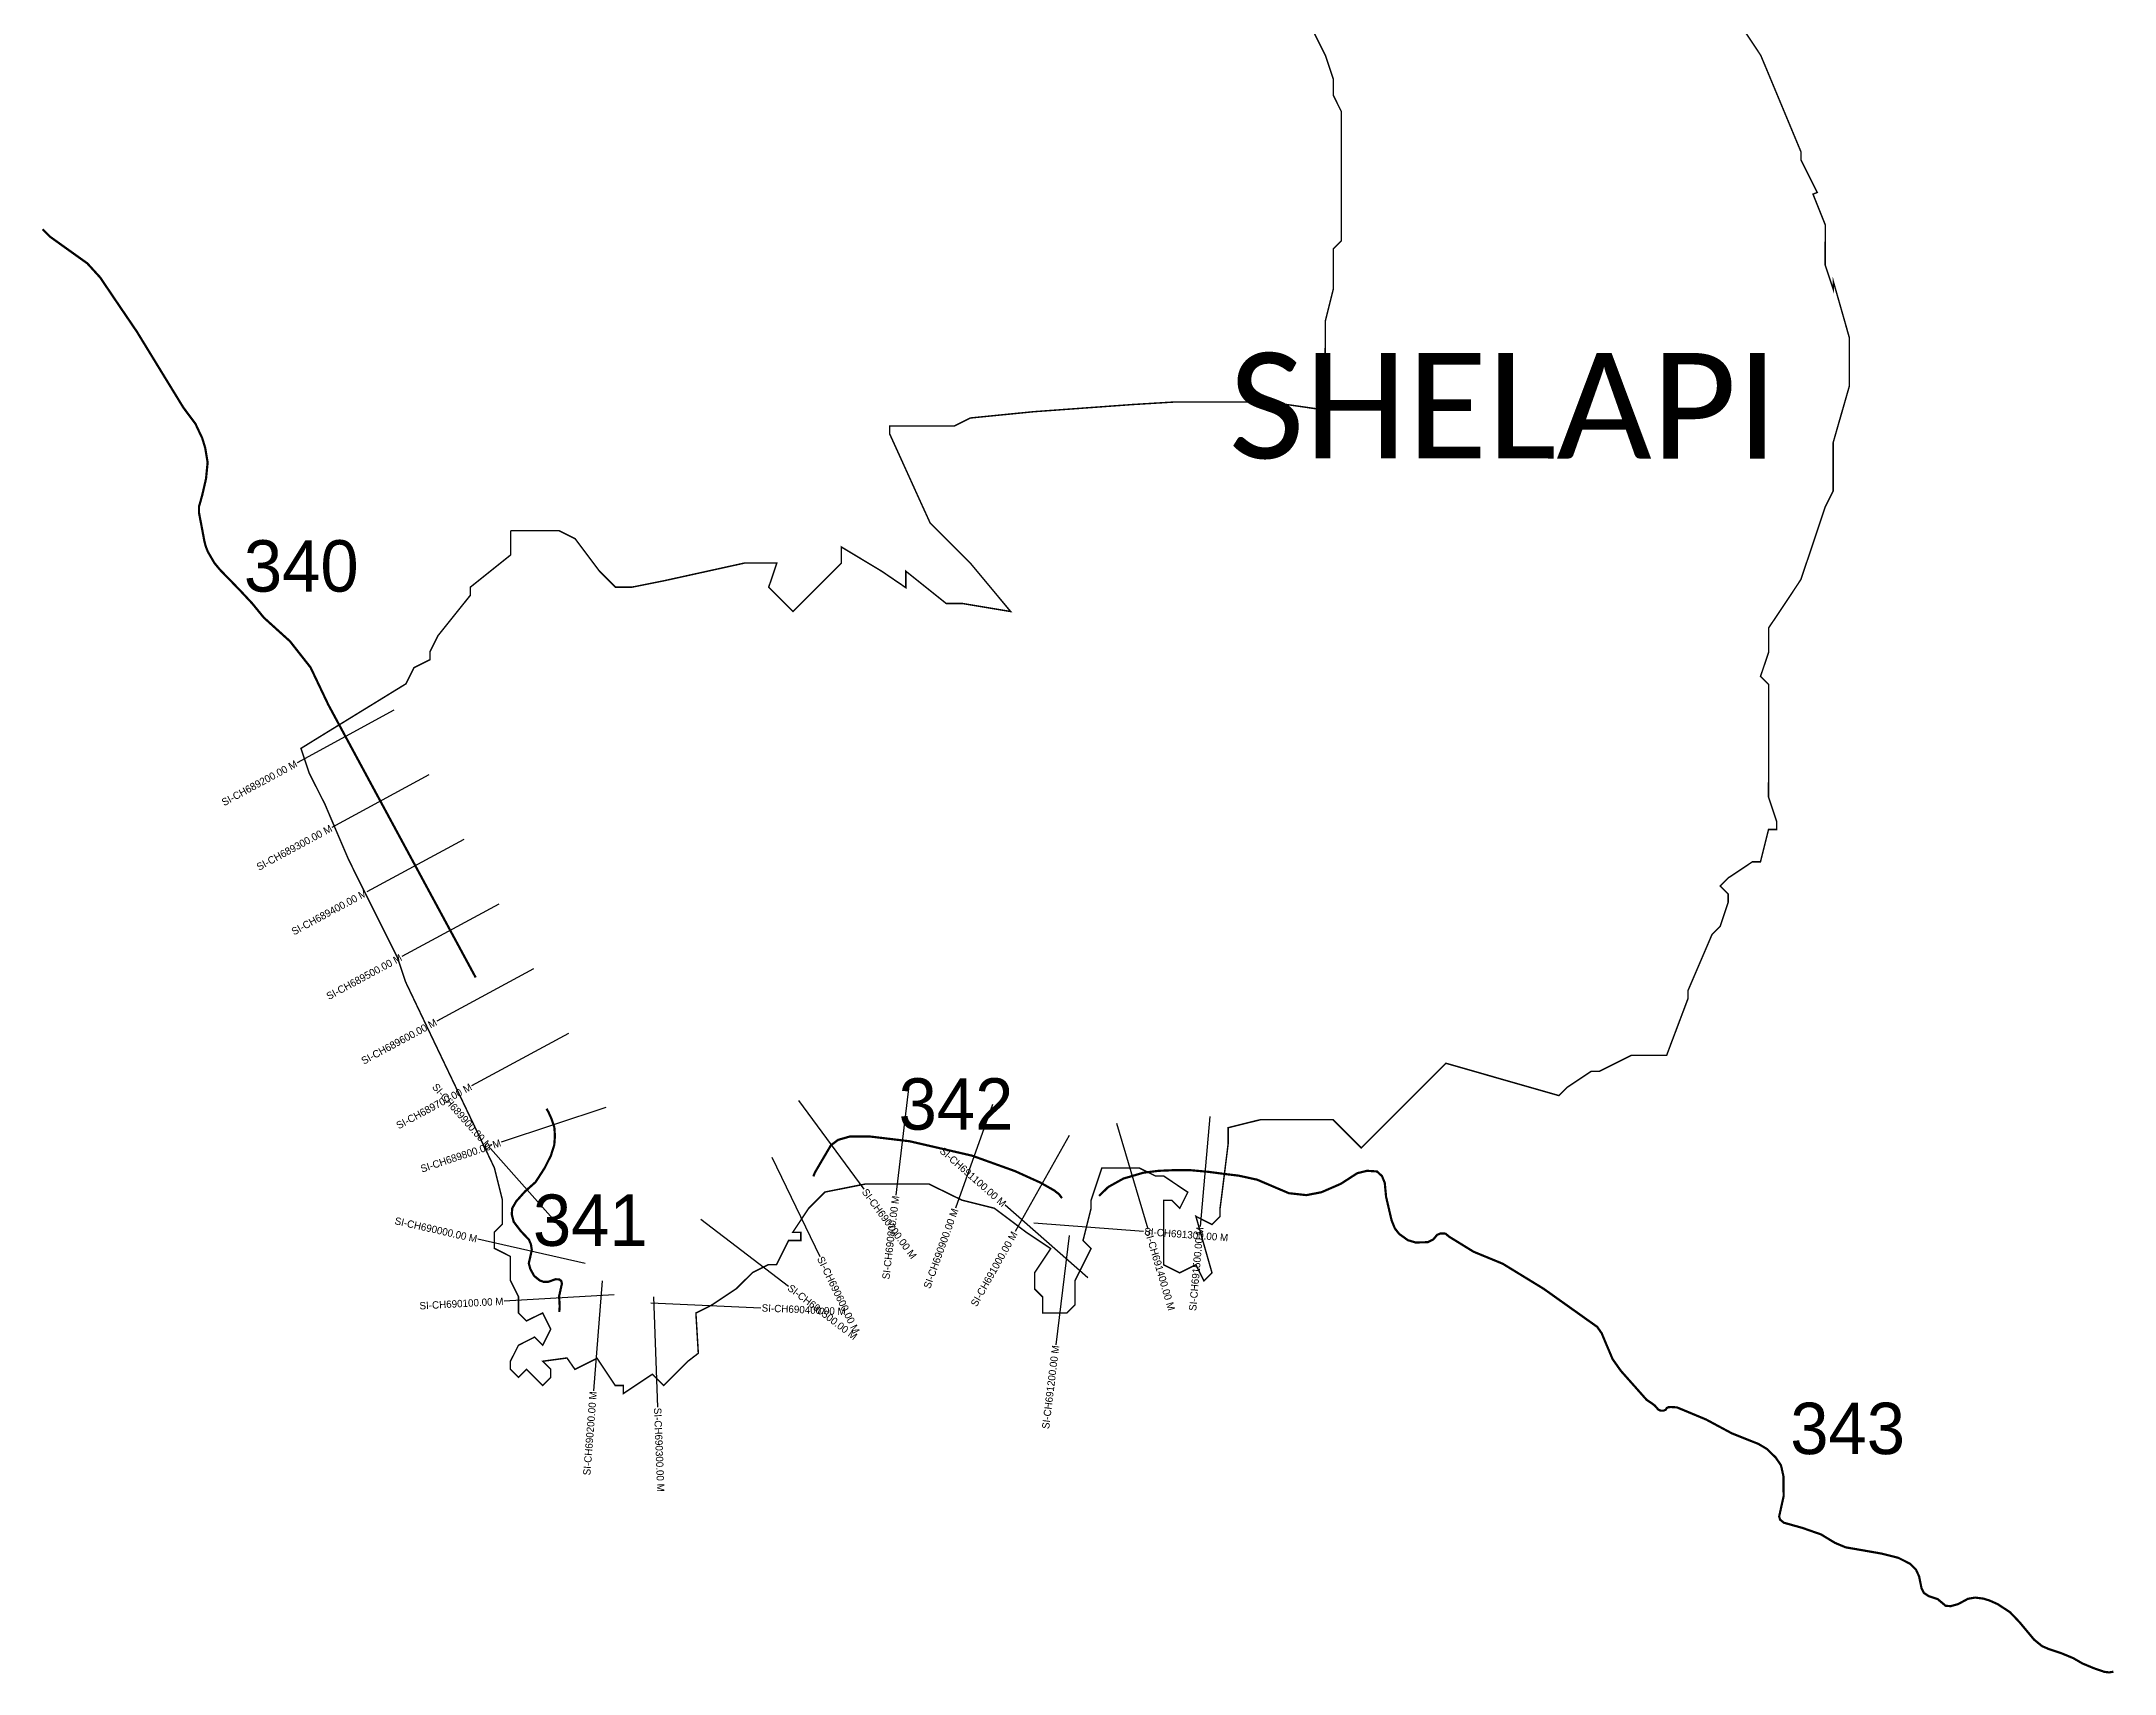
# Model space of a CAD drawing. Header units: metres. Extents: x 339894 to 343366, y 1762131 to 1766575.
# Drawn here: x 339894 to 342716, y 1762131 to 1764353 of the extents above; entities that cross this region are included whole.
import ezdxf
from ezdxf.enums import TextEntityAlignment as Align

# ---------------------------------------------------------------- set-up
doc = ezdxf.new("R2010")
doc.units = ezdxf.units.M
for name, color, linetype in [('CS', 134, 'Continuous'), ('CSMark', 6, 'Continuous'), ('NATURALLY PROTECTED', 3, 'Continuous'), ('VILLAGE NAME', 250, 'Continuous')]:
    doc.layers.add(name, color=color, linetype=linetype)

msp = doc.modelspace()

# ---------------------------------------------------------------- linework, layer by layer
at = {"color": 6, "const_width": 2}
for points in [[(340532.4, 1763687.2), (340598.3, 1763687.2), (340620.2, 1763676.2), (340648, 1763639.1), (340653.1, 1763632.3), (340675.1, 1763610.3), (340697, 1763610.3), (340741.2, 1763619.1), (340850.7, 1763643.2), (340894.7, 1763643.2), (340883.6, 1763610.3), (340916.6, 1763577.3), (340982.5, 1763643.2), (340982.5, 1763665.1), (341037.4, 1763632.1), (341070.3, 1763609.7), (341070.3, 1763632.1), (341125.2, 1763588.2), (341147.1, 1763588.2), (341213, 1763577.2), (341158.1, 1763643.1), (341103.3, 1763698), (341089.7, 1763727.8), (341063.5, 1763785.6), (341048.4, 1763818.8), (341048.4, 1763829.8), (341092.3, 1763829.7), (341136.2, 1763829.7), (341158.2, 1763840.7), (341243.7, 1763849.2), (341378.9, 1763859), (341436.6, 1763862.5), (341530.8, 1763862.5), (341564.4, 1763862.5), (341641.2, 1763851.5), (341641.3, 1763972.3), (341652.3, 1764016.2), (341652.3, 1764071.1), (341663.3, 1764082), (341663.3, 1764257.7), (341652.4, 1764279.6), (341652.4, 1764301.6), (341641.4, 1764334.5), (341575.6, 1764466.3)], [(342212.3, 1764367.3), (342234.2, 1764334.3), (342247.5, 1764302.5), (342289.1, 1764202.6), (342289.1, 1764191.6), (342308, 1764153.7), (342311, 1764147.7), (342305.3, 1764145.4), (342310.8, 1764131.6), (342322, 1764103.7), (342321.9, 1764048.8), (342332.9, 1764015.9), (342332.9, 1764026.9), (342354.8, 1763950), (342354.8, 1763884.2), (342332.8, 1763807.3), (342332.8, 1763741.5), (342321.8, 1763719.5), (342299.8, 1763653.5), (342288.8, 1763620.7), (342257, 1763572.9), (342244.9, 1763554.9), (342244.9, 1763521.9), (342233.9, 1763489), (342244.9, 1763478), (342244.8, 1763324.3), (342255.8, 1763291.4), (342255.8, 1763280.4), (342244.8, 1763280.4), (342233.8, 1763236.5), (342222.8, 1763236.5), (342192.7, 1763216.4), (342189.9, 1763214.6), (342178.9, 1763203.6), (342189.9, 1763192.6), (342189.9, 1763181.6), (342185.1, 1763167.3), (342178.9, 1763148.7), (342172.1, 1763141.9), (342167.9, 1763137.7), (342135, 1763060.9), (342135, 1763049.9), (342112.9, 1762991.3), (342106.1, 1762973.1), (342058.1, 1762973.1), (342014.2, 1762951.1), (342003.2, 1762951.1), (341970.3, 1762929.2), (341959.3, 1762918.2), (341901.7, 1762934.7), (341805.6, 1762962.2), (341690.3, 1762847), (341651.9, 1762885.4), (341567, 1762885.4), (341553.1, 1762885.4), (341509.1, 1762874.5), (341509.1, 1762852.5), (341502, 1762795.2), (341500, 1762779.3), (341498.1, 1762764.7), (341498.1, 1762753.7), (341487.2, 1762742.7), (341465.2, 1762753.8), (341487.1, 1762676.9), (341476.1, 1762665.9), (341465.1, 1762687.9), (341443.2, 1762676.9), (341421.2, 1762687.9), (341421.3, 1762775.7), (341432.3, 1762775.7), (341443.2, 1762764.7), (341454.2, 1762786.7), (341421.3, 1762808.7), (341410.3, 1762808.7), (341388.4, 1762819.6), (341337.1, 1762819.6), (341322.5, 1762775.8), (341322.5, 1762764.8), (341311.5, 1762720.9), (341322.5, 1762709.9), (341300.5, 1762666), (341300.5, 1762633.1), (341289.5, 1762622.1), (341256.6, 1762622.1), (341256.6, 1762644), (341245.6, 1762655), (341245.6, 1762677), (341267.6, 1762709.9), (341234.6, 1762731.9), (341190.8, 1762764.8), (341146.8, 1762775.8), (341101.8, 1762797.8), (341015.1, 1762797.8), (340960.2, 1762786.9), (340938.2, 1762764.9), (340916.3, 1762732), (340927.3, 1762732), (340927.3, 1762721), (340910.8, 1762721), (340894.3, 1762688.1), (340883.3, 1762688.1), (340862.9, 1762677.9), (340861.4, 1762677.1), (340841.5, 1762657.3), (340839.4, 1762655.2), (340815.5, 1762639.3), (340807.7, 1762634.1), (340804.8, 1762632.4), (340784.5, 1762622.2), (340787.8, 1762567.4), (340773.5, 1762556.4), (340740.6, 1762523.4), (340725.2, 1762538.8), (340689.6, 1762515.2), (340685.7, 1762512.5), (340685.7, 1762523.5), (340674.7, 1762523.5), (340663.6, 1762540.2), (340650, 1762560.6), (340619.8, 1762545.5), (340609, 1762561), (340575.9, 1762556.5), (340586.9, 1762545.5), (340586.9, 1762535), (340586.9, 1762534.5), (340577.7, 1762525.3), (340575.9, 1762523.5), (340553.9, 1762545.5), (340543, 1762534.5), (340532, 1762545.5), (340532, 1762556.5), (340540.9, 1762574.2), (340543, 1762578.4), (340564.9, 1762589.4), (340575.9, 1762578.4), (340582.6, 1762591.7), (340586.9, 1762600.4), (340586.3, 1762601.5), (340575.9, 1762622.3), (340553.9, 1762611.4), (340543, 1762622.3), (340543, 1762644.3), (340532, 1762666.3), (340532, 1762699.2), (340510.1, 1762710.2), (340510.1, 1762732.1), (340521.1, 1762743.1), (340521.1, 1762776.1), (340510.1, 1762820), (340485.4, 1762871.7), (340428.5, 1762990.7), (340389.5, 1763072.5), (340383.1, 1763091.5), (340378.5, 1763105.5), (340369.1, 1763124.2), (340323.6, 1763215.3), (340311.2, 1763240.6), (340296.2, 1763275.6), (340279.8, 1763314.1), (340265.3, 1763343), (340257.8, 1763358), (340251.1, 1763378.3), (340246.9, 1763390.9), (340267.4, 1763403.6), (340304.5, 1763426.4), (340375.6, 1763470.1), (340389.6, 1763478.7), (340400.6, 1763500.7), (340422.5, 1763511.6), (340422.6, 1763522.6), (340433.5, 1763544.5), (340477.5, 1763599.4), (340477.5, 1763610.4), (340517.5, 1763642.4), (340532.4, 1763654.3), (340532.4, 1763687.2), (340532.4, 1763687.2)]]:
    msp.add_lwpolyline(points, dxfattribs=at)
at = {"layer": 'CS'}
for p, q in [((340373.4, 1763442.7), (340241.5, 1763371.4)), ((340421, 1763354.7), (340289, 1763283.4)), ((340468.5, 1763266.8), (340336.5, 1763195.5)), ((340516, 1763178.8), (340384.1, 1763107.5)), ((340563.6, 1763090.8), (340431.6, 1763019.5)), ((340611.1, 1763002.8), (340479.1, 1762931.5)), ((340924.2, 1762911.3), (341013.2, 1762790.6)), ((341074.4, 1762931.7), (341056.6, 1762782.7)), ((340661.9, 1762902), (340519.6, 1762854.6)), ((341188.4, 1762906.1), (341137.7, 1762764.9)), ((341484.3, 1762889.6), (341470.9, 1762740.1)), ((341292.6, 1762863.7), (341219, 1762733)), ((341357.3, 1762880.7), (341399.7, 1762736.8)), ((340604.4, 1762734), (340504.9, 1762846.2)), ((340887.8, 1762834.3), (340953.2, 1762699.3)), ((340791.3, 1762749.8), (340910.5, 1762658.8)), ((341318.3, 1762670), (341205.6, 1762769)), ((341244.4, 1762744.8), (341394, 1762733.5)), ((340633.8, 1762689.6), (340487.5, 1762722.7)), ((341292.8, 1762727.9), (341274.5, 1762579.1)), ((340656.7, 1762666), (340644.9, 1762516.4)), ((340673.3, 1762646.8), (340523.5, 1762638.4)), ((340723.2, 1762636.1), (340873.1, 1762629.4)), ((340726.7, 1762644.1), (340732.4, 1762494.2))]:
    msp.add_line(p, q, dxfattribs=at)
at = {"layer": 'NATURALLY PROTECTED', "const_width": 3, "flags": 128}
for points in [[(339895.1, 1764097.6), (339904.8, 1764087.8), (339956, 1764051.2), (339973.4, 1764032.1), (339997.8, 1763996), (340023.6, 1763958), (340063, 1763893.6), (340086.8, 1763854.8), (340103.2, 1763832.8), (340112.5, 1763813.1), (340116.5, 1763799.8), (340119.8, 1763780.2), (340117.6, 1763758), (340112.6, 1763736.3), (340110.1, 1763727.2), (340108, 1763720), (340108, 1763711.8), (340111.6, 1763693.1), (340115.5, 1763672.3), (340117.4, 1763665.4), (340120.2, 1763658.4), (340124.4, 1763651.2), (340129, 1763643.3), (340136.6, 1763634.1), (340149.8, 1763620.5), (340154.9, 1763615.3), (340165.6, 1763604.2), (340180.6, 1763588.1), (340196.3, 1763568.9), (340231.9, 1763536.7), (340259.9, 1763501.1), (340284.1, 1763450.3), (340334, 1763357.9), (340390.1, 1763254.1), (340441.6, 1763158.8), (340484.7, 1763079)], [(340581.2, 1762900.4), (340583.9, 1762895.5), (340588, 1762886.4), (340591.8, 1762875.1), (340592.6, 1762863.3), (340591.7, 1762851), (340587.1, 1762836.5), (340578.6, 1762819.6), (340566.2, 1762800.4), (340551.8, 1762787.6), (340540, 1762774.4), (340534.5, 1762764.9), (340533.8, 1762756.5), (340536.5, 1762746.3), (340546.5, 1762733.3), (340557.1, 1762722.2), (340559.9, 1762715.8), (340561.1, 1762708), (340559.5, 1762700.8), (340557, 1762689.8), (340559.2, 1762681.9), (340564.4, 1762672.6), (340572, 1762666.5), (340577, 1762664.7), (340583, 1762664.5), (340588.4, 1762666.4), (340593.6, 1762668.2), (340598.5, 1762667.9), (340601.3, 1762665.8), (340602.1, 1762662.1), (340600.7, 1762655.8), (340598.3, 1762645), (340599.1, 1762631.2), (340598.5, 1762623.5)], [(340944.5, 1762808.2), (340946.3, 1762813.1), (340954.3, 1762826.8), (340962.1, 1762840), (340968.3, 1762850.6), (340978.1, 1762857.9), (340993.8, 1762862.4), (341020.6, 1762862.6), (341075.6, 1762856), (341160.5, 1762836.4), (341218.9, 1762815.4), (341253.3, 1762799.8), (341272.1, 1762789.2), (341278.8, 1762784), (341282.9, 1762778.6)], [(341333.3, 1762781.6), (341345.9, 1762793.8), (341366.4, 1762805.2), (341393.7, 1762813.2), (341414.4, 1762815.8), (341438.5, 1762816.8), (341458.3, 1762816.6), (341481.4, 1762814.5), (341507.6, 1762811.1), (341523.5, 1762809.2), (341548.6, 1762803.7), (341570.4, 1762794.4), (341591.8, 1762785.3), (341615.6, 1762782.7), (341636, 1762786.6), (341662.3, 1762798), (341685, 1762812.6), (341698.3, 1762815.8), (341711.7, 1762814.9), (341718.5, 1762808.7), (341722.3, 1762799.4), (341724.1, 1762780.5), (341728.8, 1762760.3), (341731.6, 1762748.4), (341736.1, 1762737.3), (341741.9, 1762729.9), (341753.7, 1762721.4), (341764.2, 1762718.2), (341780.7, 1762718.6), (341788.3, 1762722.3), (341793.6, 1762728.6), (341798.2, 1762730.5), (341804.9, 1762730.3), (341810.3, 1762725.9), (341843.3, 1762705.6), (341882.9, 1762689.3), (341938.6, 1762655.2), (342011.6, 1762603.3), (342017.6, 1762594.7), (342023.2, 1762581.3), (342032.5, 1762559.4), (342043.8, 1762543.4), (342063.9, 1762520.8), (342078.7, 1762504.1), (342085.9, 1762499.2), (342089.5, 1762496.6), (342091.7, 1762494.2), (342094.8, 1762490.6), (342097.4, 1762489.4), (342101.8, 1762489.2), (342104.8, 1762490.6), (342106.2, 1762492.8), (342108.5, 1762494.1), (342112.6, 1762494.2), (342120.1, 1762493.7), (342135.6, 1762487.3), (342159.8, 1762477.2), (342194.8, 1762458.4), (342213, 1762451.1), (342231, 1762444), (342242.4, 1762437.2), (342254.5, 1762425.5), (342261.7, 1762414.9), (342263.5, 1762407.1), (342265.2, 1762399.2), (342265.3, 1762372.6), (342261.6, 1762355.9), (342259.2, 1762345.1), (342260.6, 1762340.8), (342265.7, 1762336.7), (342291, 1762329.6), (342316.2, 1762320.8), (342335.2, 1762309.3), (342349.7, 1762303.2), (342376.8, 1762298.5), (342399.1, 1762294.6), (342421.5, 1762288.9), (342437.2, 1762281), (342445.5, 1762272.9), (342449.8, 1762263.5), (342453, 1762247.7), (342456.2, 1762241.1), (342463, 1762236.7), (342475, 1762232.7), (342480.7, 1762228), (342485.9, 1762223.6), (342492.7, 1762223.1), (342502.9, 1762225.9), (342516.2, 1762233.1), (342526, 1762234.8), (342537.2, 1762233.4), (342545.9, 1762230.7), (342556.7, 1762225.9), (342573.6, 1762214.8), (342586.3, 1762201.5), (342606.4, 1762177.4), (342617.3, 1762168.6), (342626.6, 1762164.6), (342642.5, 1762159.4), (342659.7, 1762152.3), (342671.9, 1762145.2), (342687.7, 1762138.6), (342701.9, 1762133.7), (342708.3, 1762132.9), (342714.3, 1762133.9)]]:
    msp.add_lwpolyline(points, dxfattribs=at)

# ---------------------------------------------------------------- texts
at = {"char_height": 70, "attachment_point": 1}
for s, width, insert in [('340', 605.685, (340169.2, 1763674.3)), ('342', 95.172, (341060.5, 1762941.8)), ('341', 352.318, (340562.7, 1762783.6)), ('343', 95.172, (342274.4, 1762500.1))]:
    msp.add_mtext_dynamic_manual_height_columns(s, width=width, gutter_width=1, heights=[0], dxfattribs=dict(at, insert=insert))
at = {"layer": 'CSMark'}
for s, rotation, p in [('SI-CH689200.00 M', 28.3828, (340240.6, 1763370.9)), ('SI-CH689300.00 M', 28.3828, (340288.1, 1763283)), ('SI-CH689400.00 M', 28.3828, (340335.7, 1763195)), ('SI-CH689500.00 M', 28.3828, (340383.2, 1763107)), ('SI-CH689600.00 M', 28.3828, (340430.7, 1763019)), ('SI-CH689700.00 M', 28.3828, (340478.3, 1762931)), ('SI-CH689900.00 M', 311.535, (340504.3, 1762847)), ('SI-CH689800.00 M', 18.4453, (340518.6, 1762854.3)), ('SI-CH691100.00 M', 318.7117, (341204.8, 1762769.6)), ('SI-CH690800.00 M', 83.1743, (341056.5, 1762781.8)), ('SI-CH690000.00 M', 347.2721, (340486.5, 1762722.9)), ('SI-CH690900.00 M', 70.2521, (341137.4, 1762764)), ('SI-CH691000.00 M', 60.6238, (341218.5, 1762732.1)), ('SI-CH691500.00 M', 84.8857, (341470.8, 1762739.2)), ('SI-CH690100.00 M', 3.2141, (340522.5, 1762638.4)), ('SI-CH691200.00 M', 82.9784, (341274.4, 1762578.1)), ('SI-CH690200.00 M', 85.4767, (340644.8, 1762515.4))]:
    msp.add_text(s, height=10, rotation=rotation, dxfattribs=at).set_placement(p, align=Align.MIDDLE_RIGHT)
for s, rotation, p in [('SI-CH690700.00 M', 306.4022, (341013.8, 1762789.8)), ('SI-CH691300.00 M', 355.664, (341395, 1762733.4)), ('SI-CH691400.00 M', 286.4317, (341400, 1762735.8)), ('SI-CH690600.00 M', 295.8345, (340953.6, 1762698.4)), ('SI-CH690500.00 M', 322.6285, (340911.3, 1762658.2)), ('SI-CH690400.00 M', 357.452, (340874.1, 1762629.3)), ('SI-CH690300.00 M', 272.1813, (340732.4, 1762493.2))]:
    msp.add_text(s, height=10, rotation=rotation, dxfattribs=at).set_placement(p, align=Align.MIDDLE_LEFT)
at = {"layer": 'VILLAGE NAME', "insert": (341510.1, 1763929.4), "char_height": 143.7, "attachment_point": 1, "rotation": 359.9793}
msp.add_mtext_dynamic_manual_height_columns('{\\fCalibri|b0|i0|c0|p34;SHELAPI}', width=1418, gutter_width=718.5, heights=[0], dxfattribs=at)

doc.saveas('drawing.dxf')
